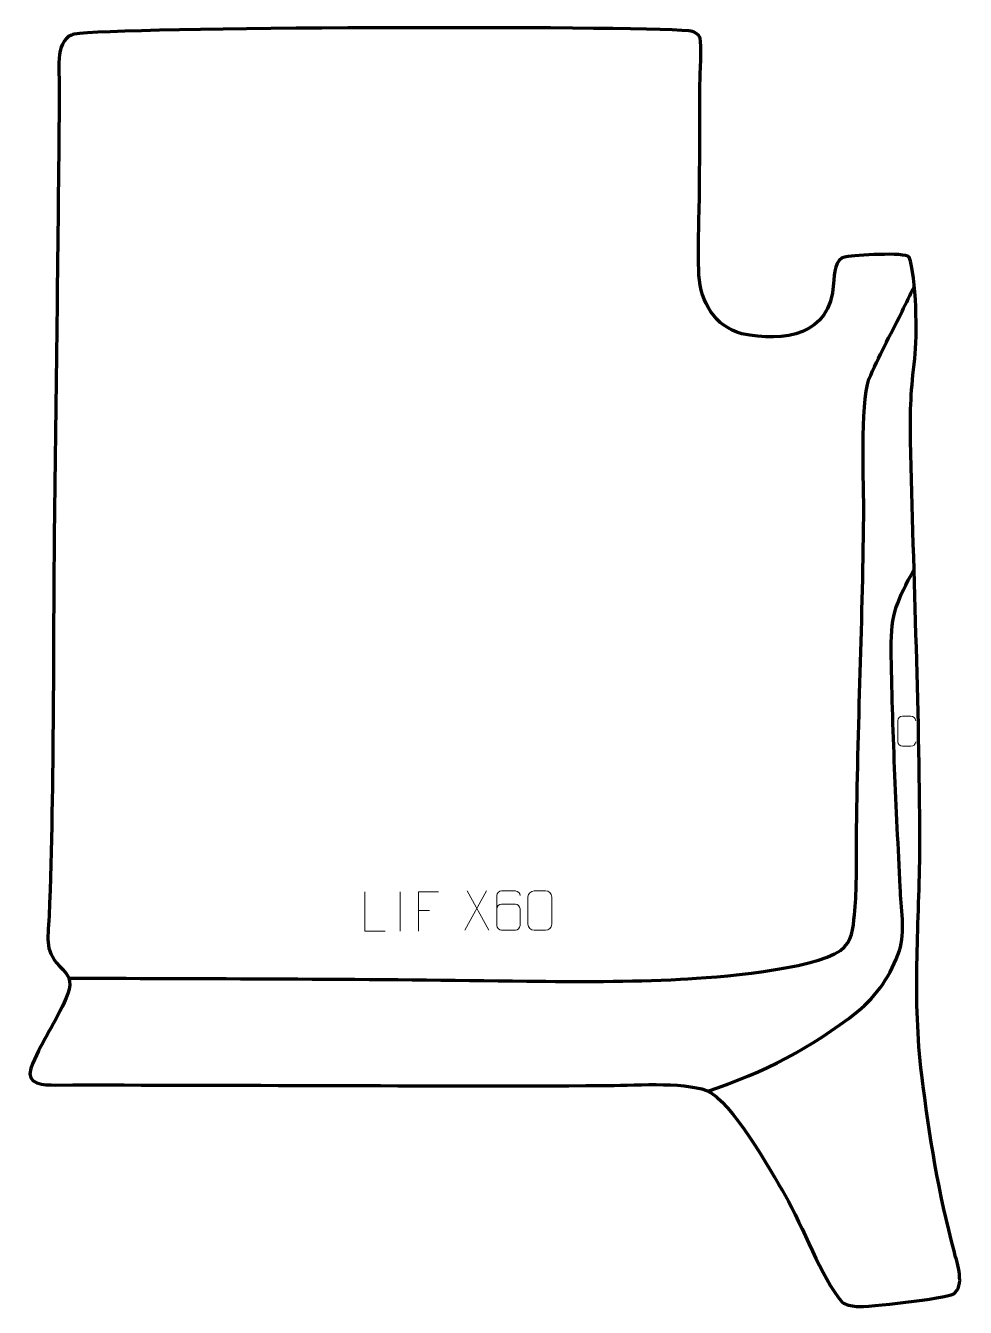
# Model space of a CAD drawing. Header units: millimetres. Extents: x 946 to 1542, y 35 to 849.
import ezdxf

# ---------------------------------------------------------------- set-up
doc = ezdxf.new("R2010")
doc.units = ezdxf.units.MM
doc.header["$MEASUREMENT"] = 0
doc.layers.add('layer 2', color=7, linetype='Continuous')
doc.layers.add('layer 3', color=7, linetype='Continuous')

msp = doc.modelspace()

# ---------------------------------------------------------------- linework, layer by layer
at = {"layer": 'layer 2', "color": 142, "lineweight": 158}
for points, knots in [([(972.9847, 243.8865), (1070.0561, 243.5802), (1166.7524, 243.391), (1263.8359, 242.0007), (1263.8359, 242.0007), (1296.4218, 241.534), (1328.8462, 241.5108), (1361.4081, 243.1291), (1361.4081, 243.1291), (1384.3736, 244.3373), (1445.4141, 249.1081), (1463.0694, 261.4471), (1463.0694, 261.4471), (1470.6525, 267.0546), (1471.0953, 275.281), (1471.9955, 284.1442), (1471.9955, 284.1442), (1473.3791, 297.767), (1473.218, 311.9641), (1473.2208, 325.6682), (1473.2208, 325.6682), (1473.6087, 396.0096), (1477.1631, 466.4592), (1477.8636, 536.9212), (1477.8636, 536.9212), (1478.0613, 557.1086), (1475.4523, 607.7196), (1481.1907, 624.1581), (1481.1907, 624.1581), (1487.0706, 638.3666), (1494.7427, 652.037), (1501.5638, 665.8342), (1501.5638, 665.8342), (1501.5638, 665.8342), (1502.215, 667.1708), (1502.215, 667.1708), (1502.215, 667.1708), (1504.8076, 672.5025), (1507.4016, 677.8337), (1509.9987, 683.1633)], [0, 0, 0, 0, 0.09090909, 0.09090909, 0.09090909, 0.09090909, 0.18181818, 0.18181818, 0.18181818, 0.18181818, 0.27272727, 0.27272727, 0.27272727, 0.27272727, 0.36363636, 0.36363636, 0.36363636, 0.36363636, 0.45454545, 0.45454545, 0.45454545, 0.45454545, 0.54545455, 0.54545455, 0.54545455, 0.54545455, 0.63636364, 0.63636364, 0.63636364, 0.63636364, 0.72727273, 0.72727273, 0.72727273, 0.72727273, 0.81818182, 0.81818182, 0.81818182, 0.81818182, 1, 1, 1, 1]), ([(1378.9478, 172.1216), (1414.5174, 184.0411), (1444.3107, 199.3282), (1473.8546, 222.6178), (1473.8546, 222.6178), (1486.2489, 232.6224), (1495.3851, 246.3538), (1500.578, 261.4111), (1500.578, 261.4111), (1504.2109, 273.0359), (1501.585, 289.1081), (1500.9863, 301.5569), (1500.9863, 301.5569), (1498.5974, 351.7257), (1495.8773, 402.652), (1495.2925, 452.8392), (1495.2925, 452.8392), (1495.0271, 475.615), (1499.2739, 483.8352), (1509.8053, 503.3517)], [0, 0, 0, 0, 0.16666667, 0.16666667, 0.16666667, 0.16666667, 0.33333333, 0.33333333, 0.33333333, 0.33333333, 0.5, 0.5, 0.5, 0.5, 0.66666667, 0.66666667, 0.66666667, 0.66666667, 1, 1, 1, 1])]:
    msp.add_open_spline(points, degree=3, knots=knots, dxfattribs=at)
at = {"layer": 'layer 2', "color": 250, "lineweight": 9}
for points, knots in [([(1510.8356, 394.0077), (1510.7283, 392.2236), (1509.4404, 391.0875), (1507.7912, 391.0792), (1507.7912, 391.0792), (1506.0006, 391.0795), (1504.21, 391.0795), (1502.4197, 391.0792), (1502.4197, 391.0792), (1500.9415, 390.9982), (1499.4271, 392.4453), (1499.4357, 393.9943), (1499.4357, 393.9943), (1499.436, 398.425), (1499.436, 402.8554), (1499.4357, 407.2856), (1499.4357, 407.2856), (1499.439, 408.9274), (1500.7802, 410.2476), (1502.433, 410.2372), (1502.433, 410.2372), (1504.2189, 410.2372), (1506.005, 410.2372), (1507.7912, 410.2372), (1507.7912, 410.2372), (1509.2859, 410.2645), (1510.8151, 409.1191), (1510.8356, 407.2473)], [0, 0, 0, 0, 0.125, 0.125, 0.125, 0.125, 0.25, 0.25, 0.25, 0.25, 0.375, 0.375, 0.375, 0.375, 0.5, 0.5, 0.5, 0.5, 0.625, 0.625, 0.625, 0.625, 0.75, 0.75, 0.75, 0.75, 1, 1, 1, 1]), ([(1173.9381, 273.669), (1173.9381, 273.669), (1160.989, 273.669), (1160.989, 273.669), (1160.989, 273.669), (1160.989, 273.669), (1160.989, 298.6226), (1160.989, 298.6226)], [0, 0, 0, 0, 0.33333333, 0.33333333, 0.33333333, 0.33333333, 1, 1, 1, 1]), ([(1207.9006, 298.6226), (1207.9006, 298.6226), (1195.0266, 298.6226), (1195.0266, 298.6226), (1195.0266, 298.6226), (1195.0266, 298.6226), (1195.0266, 273.669), (1195.0266, 273.669)], [0, 0, 0, 0, 0.33333333, 0.33333333, 0.33333333, 0.33333333, 1, 1, 1, 1]), ([(1259.6247, 296.2836), (1259.6006, 297.6231), (1258.2444, 299.2763), (1256.6725, 299.242), (1256.6725, 299.242), (1253.6877, 299.2417), (1250.7025, 299.2417), (1247.7171, 299.242), (1247.7171, 299.242), (1246.498, 299.2569), (1244.7698, 297.8193), (1244.7648, 296.2836), (1244.7648, 296.2836), (1244.7651, 289.9231), (1244.7651, 283.5623), (1244.7648, 277.2016), (1244.7648, 277.2016), (1244.7695, 276.0387), (1246.498, 274.2676), (1247.7171, 274.2432), (1247.7171, 274.2432), (1250.7025, 274.2435), (1253.6877, 274.2435), (1256.6725, 274.2432), (1256.6725, 274.2432), (1257.9506, 274.287), (1259.6203, 275.9015), (1259.6247, 277.2016), (1259.6247, 277.2016), (1259.6247, 280.7849), (1259.6247, 284.368), (1259.6247, 287.9507), (1259.6247, 287.9507), (1259.5862, 289.4289), (1258.0035, 290.8618), (1256.6725, 290.8598), (1256.6725, 290.8598), (1253.6877, 290.8601), (1250.7025, 290.8601), (1247.7171, 290.8598), (1247.7171, 290.8598), (1246.3876, 290.8648), (1244.7446, 289.3575), (1244.7863, 287.929)], [0, 0, 0, 0, 0.08333333, 0.08333333, 0.08333333, 0.08333333, 0.16666667, 0.16666667, 0.16666667, 0.16666667, 0.25, 0.25, 0.25, 0.25, 0.33333333, 0.33333333, 0.33333333, 0.33333333, 0.41666667, 0.41666667, 0.41666667, 0.41666667, 0.5, 0.5, 0.5, 0.5, 0.58333333, 0.58333333, 0.58333333, 0.58333333, 0.66666667, 0.66666667, 0.66666667, 0.66666667, 0.75, 0.75, 0.75, 0.75, 0.83333333, 0.83333333, 0.83333333, 0.83333333, 1, 1, 1, 1]), ([(1268.614, 299.2422), (1270.9801, 299.2422), (1273.3466, 299.2422), (1275.7131, 299.2422), (1275.7131, 299.2422), (1277.6936, 299.2778), (1279.7196, 297.7835), (1279.7467, 295.3414), (1279.7467, 295.3414), (1279.7463, 289.584), (1279.7463, 283.8262), (1279.7467, 278.068), (1279.7467, 278.068), (1279.6046, 275.7404), (1277.8982, 274.2581), (1275.7131, 274.2473), (1275.7131, 274.2473), (1273.3407, 274.2477), (1270.9683, 274.2477), (1268.5963, 274.2473), (1268.5963, 274.2473), (1266.6378, 274.1417), (1264.6314, 276.0296), (1264.6428, 278.0506), (1264.6428, 278.0506), (1264.6432, 283.8312), (1264.6432, 289.6115), (1264.6428, 295.3913), (1264.6428, 295.3913), (1264.6471, 297.5333), (1266.4242, 299.2558), (1268.614, 299.2422)], [0, 0, 0, 0, 0.11111111, 0.11111111, 0.11111111, 0.11111111, 0.22222222, 0.22222222, 0.22222222, 0.22222222, 0.33333333, 0.33333333, 0.33333333, 0.33333333, 0.44444444, 0.44444444, 0.44444444, 0.44444444, 0.55555556, 0.55555556, 0.55555556, 0.55555556, 0.66666667, 0.66666667, 0.66666667, 0.66666667, 0.77777778, 0.77777778, 0.77777778, 0.77777778, 1, 1, 1, 1])]:
    msp.add_open_spline(points, degree=3, knots=knots, dxfattribs=at)
for points in [[(1183.4636, 298.6329), (1183.4636, 298.6329), (1183.4636, 273.6588), (1183.4636, 273.6588)], [(1238.3377, 299.2197), (1238.3377, 299.2197), (1224.5971, 274.3239), (1224.5971, 274.3239)], [(1226.0517, 299.2197), (1226.0517, 299.2197), (1239.7923, 274.2662), (1239.7923, 274.2662)], [(1195.0266, 286.7429), (1195.0266, 286.7429), (1202.1947, 286.7429), (1202.1947, 286.7429)]]:
    msp.add_open_spline(points, degree=3, dxfattribs=at)
at = {"layer": 'layer 3', "color": 242, "lineweight": 158}
msp.add_open_spline([(967.0153, 809.2238), (967.0938, 818.5982), (963.9768, 838.3703), (974.8034, 842.6165), (974.8034, 842.6165), (975.3185, 842.8185), (975.8592, 843.086), (976.476, 843.1926), (976.476, 843.1926), (1003.4048, 847.8493), (1327.467, 848.6458), (1366.7375, 845.331), (1366.7375, 845.331), (1370.1511, 845.0429), (1372.9324, 843.4643), (1373.9278, 840.6206), (1373.9278, 840.6206), (1375.1875, 837.0226), (1373.9324, 817.1966), (1373.8633, 811.5973), (1373.8633, 811.5973), (1373.6103, 791.0961), (1373.743, 770.5937), (1373.6282, 750.092), (1373.6282, 750.092), (1373.6282, 750.092), (1373.6198, 748.6064), (1373.6198, 748.6064), (1373.6198, 748.6064), (1373.4643, 729.4251), (1372.4332, 709.1828), (1373.2321, 690.1327), (1373.2321, 690.1327), (1374.2985, 673.0735), (1383.3118, 657.7434), (1400.442, 652.8968), (1400.442, 652.8968), (1427.4901, 647.5976), (1456.5465, 651.56), (1458.7468, 684.8676), (1458.7468, 684.8676), (1459.2869, 691.0314), (1459.1455, 700.7117), (1466.5902, 701.9462), (1466.5902, 701.9462), (1472.3828, 702.7712), (1503.6784, 705.0015), (1506.7432, 701.6713), (1506.7432, 701.6713), (1511.2504, 689.3197), (1512.0316, 651.1517), (1510.2845, 637.3116), (1510.2845, 637.3116), (1507.8374, 617.8413), (1507.2254, 604.6644), (1507.6234, 585.0298), (1507.6234, 585.0298), (1509.4515, 497.8345), (1513.5908, 409.8326), (1513.4387, 322.7211), (1513.4387, 322.7211), (1512.9241, 274.4617), (1508.6789, 230.8217), (1514.7565, 182.2968), (1514.7565, 182.2968), (1519.6211, 143.2197), (1525.231, 107.9633), (1535.4283, 69.8052), (1535.4283, 69.8052), (1537.2083, 63.1445), (1542.3934, 47.7886), (1534.717, 43.3143), (1534.717, 43.3143), (1529.7936, 40.4446), (1479.9401, 34.8351), (1473.3481, 35.4054), (1473.3481, 35.4054), (1469.5929, 35.7302), (1466.2691, 36.4101), (1464.1866, 38.1006), (1464.1866, 38.1006), (1450.617, 54.0912), (1439.3719, 86.1838), (1427.9482, 105.917), (1427.9482, 105.917), (1418.6927, 121.883), (1394.0592, 165.9696), (1377.9806, 172.5576), (1377.9806, 172.5576), (1362.9736, 178.2458), (1329.6131, 175.7338), (1312.2243, 175.6461), (1312.2243, 175.6461), (1196.3862, 175.1167), (1080.5908, 176.1863), (964.7657, 176.0097), (964.7657, 176.0097), (957.2928, 175.9984), (945.6268, 176.0495), (948.9154, 186.5791), (948.9154, 186.5791), (955.0395, 202.2251), (963.1995, 213.7569), (970.0696, 228.305), (970.0696, 228.305), (973.8939, 236.4032), (976.0949, 242.7051), (969.2007, 249.3421), (969.2007, 249.3421), (957.0471, 261.3945), (959.833, 267.0936), (960.5437, 283.4112), (960.5437, 283.4112), (963.9122, 370.2346), (962.8864, 457.908), (964.0193, 544.8869), (964.0193, 544.8869), (965.1588, 632.4971), (966.233, 720.1075), (967.0024, 807.7218), (967.0024, 807.7218), (967.0024, 807.7218), (967.0153, 809.2238), (967.0153, 809.2238)], degree=3, knots=[0, 0, 0, 0, 0.03125, 0.03125, 0.03125, 0.03125, 0.0625, 0.0625, 0.0625, 0.0625, 0.09375, 0.09375, 0.09375, 0.09375, 0.125, 0.125, 0.125, 0.125, 0.15625, 0.15625, 0.15625, 0.15625, 0.1875, 0.1875, 0.1875, 0.1875, 0.21875, 0.21875, 0.21875, 0.21875, 0.25, 0.25, 0.25, 0.25, 0.28125, 0.28125, 0.28125, 0.28125, 0.3125, 0.3125, 0.3125, 0.3125, 0.34375, 0.34375, 0.34375, 0.34375, 0.375, 0.375, 0.375, 0.375, 0.40625, 0.40625, 0.40625, 0.40625, 0.4375, 0.4375, 0.4375, 0.4375, 0.46875, 0.46875, 0.46875, 0.46875, 0.5, 0.5, 0.5, 0.5, 0.53125, 0.53125, 0.53125, 0.53125, 0.5625, 0.5625, 0.5625, 0.5625, 0.59375, 0.59375, 0.59375, 0.59375, 0.625, 0.625, 0.625, 0.625, 0.65625, 0.65625, 0.65625, 0.65625, 0.6875, 0.6875, 0.6875, 0.6875, 0.71875, 0.71875, 0.71875, 0.71875, 0.75, 0.75, 0.75, 0.75, 0.78125, 0.78125, 0.78125, 0.78125, 0.8125, 0.8125, 0.8125, 0.8125, 0.84375, 0.84375, 0.84375, 0.84375, 0.875, 0.875, 0.875, 0.875, 0.90625, 0.90625, 0.90625, 0.90625, 0.9375, 0.9375, 0.9375, 0.9375, 1, 1, 1, 1], dxfattribs=at)

doc.saveas('drawing.dxf')
